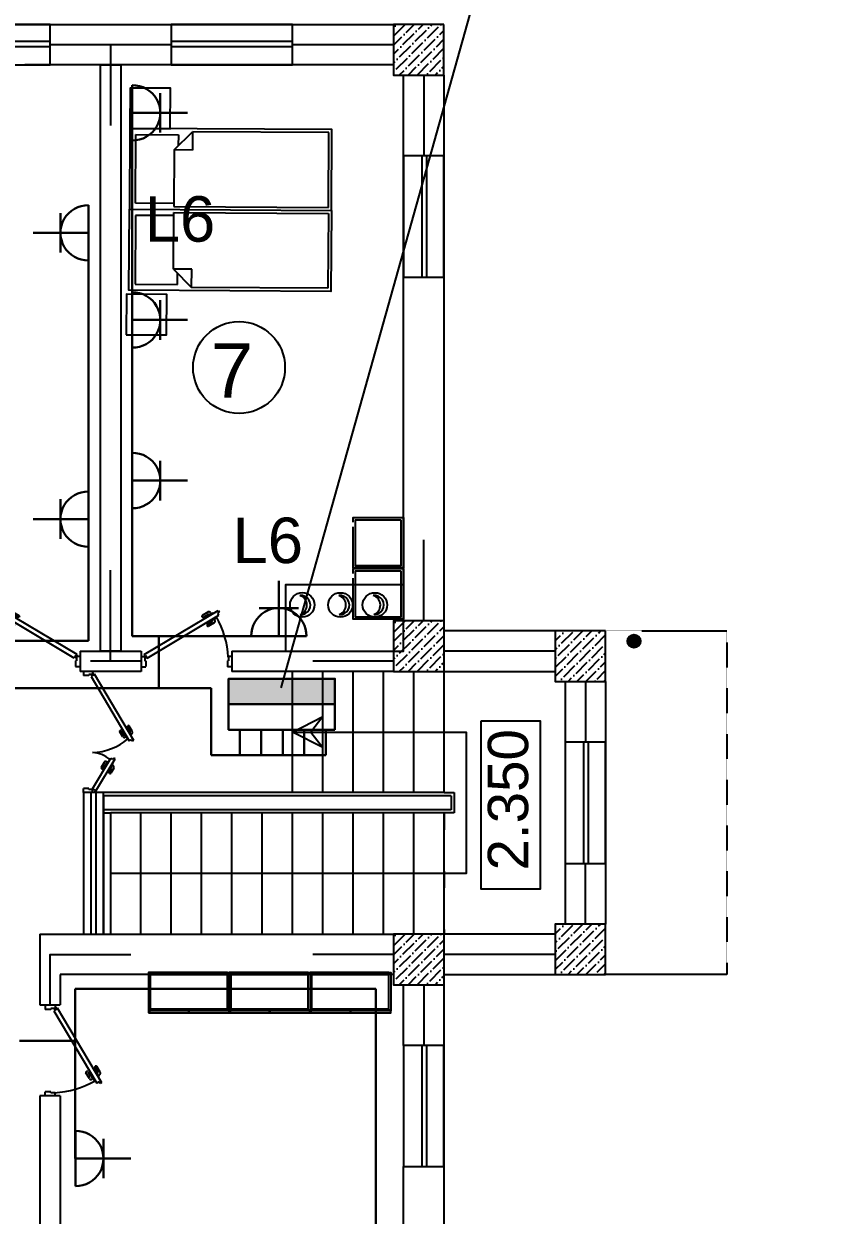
# Model space of a CAD drawing. Header units: millimetres. Extents: x 42452 to 2852333, y -419346 to 834876.
# Drawn here: x 2645267 to 2653259, y 455768 to 467555 of the extents above; entities that cross this region are included whole.
import ezdxf
from ezdxf import colors
from ezdxf.entities.mleader import LeaderData, LeaderLine
from ezdxf.math import Vec2, Vec3

# ---------------------------------------------------------------- set-up
doc = ezdxf.new("R2010")
doc.units = ezdxf.units.MM
for name, pattern in [('( Hidden )', [0.275, 0.15, -0.125]), ('006_PP_0101_AS_101_00$0$006_PP_0101_AS_102_00$0$006_PP_GRID_0101$0$006_TD-D_0101_AS_N101_00$0$TEČKOVANБX2', [0.05, 0, -0.05]), ('DASHDOT', [1, 0.5, -0.25, 0, -0.25])]:
    doc.linetypes.add(name, pattern=pattern)
doc.layers.add('0_Ном._пера__9', color=253, linetype='Continuous', lineweight=18, true_color=0xaaaaaa)
for name, color, linetype, lineweight in [('memar', 7, 'Continuous', 25), ('ДВЕРИ', 7, 'Continuous', 5), ('надписи', 5, 'Continuous', 30), ('Розетки10А', 94, 'Continuous', 30), ('Соедин_роз', 94, 'Continuous', 30), ('Шит', 1, 'Continuous', 30)]:
    doc.layers.add(name, color=color, linetype=linetype, lineweight=lineweight)
doc.styles.add('Arial', font='arial.ttf', dxfattribs={"height": 200})
doc.styles.add('GENERATED_STYLE_1', font='times.ttf')
doc.styles.get("Standard").update_dxf_attribs({"font": 'arial.ttf'})
doc.styles.add('СГЕНЕРИР_СТИЛЬ_1', font='arial.ttf')

# ---------------------------------------------------------------- blocks, each defined once
blk = doc.blocks.new('qapi 700')
at = {"layer": 'ДВЕРИ', "color": 251, "lineweight": 25, "true_color": 0x636466}
for p, q in [((1281620, 90086), (1281659, 90086)), ((1281651, 89997), (1281651, 90034)), ((1281651, 90034), (1281659, 90034)), ((1281659, 90034), (1281659, 90086)), ((1282368, 90010), (1281735, 89633)), ((1282382, 89987), (1282368, 90010)), ((1282420, 90086), (1282380, 90086)), ((1282380, 90034), (1282380, 90085)), ((1282388, 90034), (1282380, 90034)), ((1282388, 89997), (1282388, 90034)), ((1281620, 89997), (1281651, 89997)), ((1282395, 89980), (1281741, 89591)), ((1282388, 89991), (1282382, 89987)), ((1282420, 89997), (1282388, 89997)), ((1282420, 89997), (1282388, 89997)), ((1282395, 89980), (1282388, 89991)), ((1281775, 89698), (1281826, 89728)), ((1281835, 89712), (1281794, 89687)), ((1281836, 89725), (1281838, 89722)), ((1281733, 89605), (1281747, 89613)), ((1281741, 89591), (1281733, 89605)), ((1281747, 89613), (1281735, 89633)), ((1281812, 89685), (1281762, 89656)), ((1281762, 89656), (1281765, 89651)), ((1281776, 89665), (1281770, 89676)), ((1281785, 89617), (1281787, 89613)), ((1281787, 89613), (1281837, 89642)), ((1281792, 89676), (1281793, 89674)), ((1281802, 89622), (1281809, 89609)), ((1281814, 89681), (1281812, 89685)), ((1281820, 89629), (1281818, 89631)), ((1281872, 89650), (1281831, 89626)), ((1281831, 89604), (1281881, 89634)), ((1281837, 89642), (1281835, 89646)), ((1281884, 89645), (1281883, 89647))]:
    blk.add_line(p, q, dxfattribs=at)
for centre, radius, start, end in [((1282471, 90052), 821, 183.4077, 209.5706), ((1281783, 89684), 15.9, 120.7133, 210.7133), ((1281830, 89721), 7.94, 30.7133, 120.7133), ((1281831, 89718), 7.94, 300.7133, 30.7133), ((1281798, 89680), 7.94, 120.7133, 210.7133), ((1281823, 89617), 15.9, 210.7133, 300.7133), ((1281827, 89633), 7.94, 210.7133, 300.7133), ((1281876, 89643), 7.94, 30.7133, 120.7133), ((1281877, 89641), 7.94, 300.7133, 30.7133)]:
    blk.add_arc(centre, radius, start, end, dxfattribs=at)
blk = doc.blocks.new('ПГ')
at = {"layer": 'Шит'}
blk.add_hatch(color=256, dxfattribs=at).paths.add_polyline_path([(-470, 228), (-470, 3), (470, 3), (470, 228)])
blk.add_line((470, 228), (-470, 228), dxfattribs=at)
blk.add_lwpolyline([(-470, 452), (-470, 3), (470, 3), (470, 452)], close=True, dxfattribs=at)
blk = doc.blocks.new('розетки10А')
at = {"layer": 'Розетки10А'}
for p, q in [((0, 0), (0, 650)), ((-233, 330), (233, 330)), ((-325, 0), (325, 0))]:
    blk.add_line(p, q, dxfattribs=at)
blk.add_arc((0, 5), 325, 359.0604, 180.9396, dxfattribs=at)

msp = doc.modelspace()

# ---------------------------------------------------------------- hatches: boundary and pattern name
at = {"layer": 'memar', "lineweight": 25}
h = msp.add_hatch(dxfattribs=at)
h.set_pattern_fill('ANSI36', color=256, scale=500)
h.set_pattern_definition([(45, (878887.99, 2923948.07), (33.1456304, 121.533978), [156.25, -31.25, 0, -31.25])])
h.paths.add_polyline_path([(2648926.13986, 467547.98999), (2648926.13986, 467047.98999), (2649426.13986, 467047.98999), (2649426.13986, 467547.98999)])
h = msp.add_hatch(dxfattribs=at)
h.set_pattern_fill('ANSI36', color=256, scale=500)
h.set_pattern_definition([(45, (878887.81, 2918048.065), (33.1456304, 121.533978), [156.25, -31.25, 0, -31.25])])
h.paths.add_polyline_path([(2648926.31616, 461647.9843), (2648926.31616, 461147.9843), (2649426.31616, 461147.9843), (2649426.31616, 461647.9843)])
h = msp.add_hatch(dxfattribs=at)
h.set_pattern_fill('ANSI36', color=256, scale=500)
h.set_pattern_definition([(45, (877287.62, 2917948.065), (33.1456304, 121.533978), [156.25, -31.25, 0, -31.25])])
h.paths.add_polyline_path([(2650526.51109, 461547.9843), (2650526.51109, 461047.9843), (2651026.51109, 461047.9843), (2651026.51109, 461547.9843)])
at = {"layer": 'memar', "linetype": 'Continuous', "lineweight": 25, "true_color": 0x000000}
h = msp.add_hatch(dxfattribs=at)
h.set_pattern_fill('ЖЕЛЕЗОБЕТОН', color=18, style=0, pattern_type=2)
h.set_pattern_definition([(45, (3240835.18, 1999798.15), (-183.847756, 183.847756), []), (45, (3240743.26, 1999890.07), (-183.847756, 183.847756), [194.999993, -64.999998, 0, -64.999998])])
h.paths.add_polyline_path([(2651026.51109, 461547.9843), (2651026.51109, 461047.9843), (2651026.31616, 461047.9843), (2651026.31616, 461547.78938)])
at = {"layer": 'memar', "lineweight": 25}
h = msp.add_hatch(color=256, dxfattribs=at)
h.dxf.hatch_style = 1
h.paths.add_polyline_path([(2651241.27352, 461446.97977, -1), (2651372.8265, 461446.97977, -1)])
h = msp.add_hatch(dxfattribs=at)
h.set_pattern_fill('ANSI36', color=256, scale=500)
h.set_pattern_definition([(45, (877287.81, 2915048.065), (33.1456304, 121.533978), [156.25, -31.25, 0, -31.25])])
h.paths.add_polyline_path([(2650526.31616, 458647.9843), (2650526.31616, 458147.9843), (2651026.31616, 458147.9843), (2651026.31616, 458647.9843)])
h = msp.add_hatch(dxfattribs=at)
h.set_pattern_fill('ANSI36', color=256, scale=500)
h.set_pattern_definition([(45, (878887.81, 2914948.065), (33.1456304, 121.533978), [156.25, -31.25, 0, -31.25])])
h.paths.add_polyline_path([(2648926.31616, 458547.9843), (2648926.31616, 458047.9843), (2649426.31616, 458047.9843), (2649426.31616, 458547.9843)])

# ---------------------------------------------------------------- linework, layer by layer
at = {"color": 0, "lineweight": 25}
for points in [[(2648526.13986, 462622.85019), (2648526.13986, 462670.92049), (2649026.13986, 462670.92049), (2649026.13986, 462170.92049), (2648526.13986, 462170.92049), (2648526.13986, 462576.53524)], [(2648526.13986, 462117.85019), (2648526.13986, 462165.92049), (2649026.13986, 462165.92049), (2649026.13986, 461665.92049), (2648526.13986, 461665.92049), (2648526.13986, 462071.53524)]]:
    msp.add_lwpolyline(points, dxfattribs=at)
for points in [[(2649000.24103, 462646.84566), (2649000.24103, 462190.86433), (2648549.73321, 462190.86433), (2648549.73321, 462646.84566)], [(2649000.24103, 462141.84566), (2649000.24103, 461685.86433), (2648549.73321, 461685.86433), (2648549.73321, 462141.84566)]]:
    msp.add_lwpolyline(points, close=True, dxfattribs=at)
at = {"layer": '0_Ном._пера__9', "linetype": 'Continuous', "lineweight": 25}
for p, q in [((2648316.90071, 466508.11073), (2646316.93532, 466519.87671)), ((2646372.58087, 465779.53653), (2646376.5813, 466459.52477)), ((2646376.5813, 466459.52477), (2646796.57403, 466457.05391)), ((2646755.69227, 466307.29183), (2646936.7481, 466486.22977)), ((2646796.57403, 466457.05391), (2646795.9269, 466347.05581)), ((2646936.7481, 466486.22977), (2646935.68916, 466306.23289)), ((2648286.72474, 466478.28773), (2646936.7481, 466486.22977)), ((2648282.37132, 465738.30054), (2648286.72474, 466478.28773)), ((2648312.19431, 465708.12457), (2648316.90071, 466508.11073)), ((2646755.69227, 466307.29183), (2646752.3978, 465747.30152)), ((2646935.68916, 466306.23289), (2646755.69227, 466307.29183)), ((2646752.57429, 465777.301), (2646372.58087, 465779.53653)), ((2646752.3978, 465747.30152), (2648282.37132, 465738.30054)), ((2646371.87491, 465659.53861), (2646367.87447, 464979.55038)), ((2646751.86833, 465657.30307), (2646371.87491, 465659.53861)), ((2646748.75035, 465127.31225), (2646752.04482, 465687.30255)), ((2646752.04482, 465687.30255), (2648282.01834, 465678.30158)), ((2648282.01834, 465678.30158), (2648277.66493, 464938.31438)), ((2648312.19431, 465708.12457), (2648307.48792, 464908.13841)), ((2646928.74723, 465126.25331), (2646748.75035, 465127.31225)), ((2646748.75035, 465127.31225), (2646927.68829, 464946.25642)), ((2646927.68829, 464946.25642), (2646928.74723, 465126.25331)), ((2646787.8672, 464977.07952), (2646788.51433, 465087.07762)), ((2648307.48792, 464908.13841), (2646307.52253, 464919.9044)), ((2646367.87447, 464979.55038), (2646787.8672, 464977.07952)), ((2648277.66493, 464938.31438), (2646927.68829, 464946.25642))]:
    msp.add_line(p, q, dxfattribs=at)
for points in [[(2646316.93532, 466519.87671), (2646716.92839, 466517.52351), (2646719.28159, 466917.51659), (2646319.28851, 466919.86979)], [(2646312.22892, 465719.89055), (2648312.19431, 465708.12457), (2648316.90071, 466508.11073), (2646316.93532, 466519.87671)], [(2646312.22892, 465719.89055), (2648312.19431, 465708.12457), (2648307.48792, 464908.13841), (2646307.52253, 464919.9044)], [(2646279.22457, 464478.56326), (2646679.21765, 464476.21006), (2646681.57085, 464876.20314), (2646281.57777, 464878.55634)]]:
    msp.add_lwpolyline(points, close=True, dxfattribs=at)
at = {"layer": '0_Ном._пера__9', "linetype": 'Continuous', "lineweight": 25, "flags": 128}
for points in [[(2646519.36449, 458167.9843), (2646500.36449, 458167.9843), (2646500.36449, 457787.9843), (2646519.36449, 457787.9843)], [(2647281.36449, 458167.9843), (2646519.36449, 458167.9843), (2646519.36449, 458155.9843), (2647281.36449, 458155.9843)], [(2647281.36449, 458167.9843), (2647300.36449, 458167.9843), (2647300.36449, 457787.9843), (2647281.36449, 457787.9843)], [(2647319.36449, 458167.9843), (2647300.36449, 458167.9843), (2647300.36449, 457787.9843), (2647319.36449, 457787.9843)], [(2648081.36449, 458167.9843), (2647319.36449, 458167.9843), (2647319.36449, 458155.9843), (2648081.36449, 458155.9843)], [(2648081.36449, 458167.9843), (2648100.36449, 458167.9843), (2648100.36449, 457787.9843), (2648081.36449, 457787.9843)], [(2648119.36449, 458167.9843), (2648100.36449, 458167.9843), (2648100.36449, 457787.9843), (2648119.36449, 457787.9843)], [(2648881.36449, 458167.9843), (2648119.36449, 458167.9843), (2648119.36449, 458155.9843), (2648881.36449, 458155.9843)], [(2648881.36449, 458167.9843), (2648900.36449, 458167.9843), (2648900.36449, 457787.9843), (2648881.36449, 457787.9843)], [(2647281.36449, 458155.9843), (2646519.36449, 458155.9843), (2646519.36449, 458147.9843), (2647281.36449, 458147.9843)], [(2648081.36449, 458155.9843), (2647319.36449, 458155.9843), (2647319.36449, 458147.9843), (2648081.36449, 458147.9843)], [(2648881.36449, 458155.9843), (2648119.36449, 458155.9843), (2648119.36449, 458147.9843), (2648881.36449, 458147.9843)], [(2646501.36703, 457768.9843), (2646899.36449, 457768.9843), (2646899.36449, 457787.9843), (2646501.36703, 457787.9843)], [(2646519.36449, 457805.9843), (2647281.36449, 457805.9843), (2647281.36449, 457787.9843), (2646519.36449, 457787.9843)], [(2647281.36449, 457805.9843), (2646519.36449, 457805.9843), (2646519.36449, 457797.9843), (2647281.36449, 457797.9843)], [(2646901.36195, 457768.9843), (2647299.36195, 457768.9843), (2647299.36195, 457787.9843), (2646901.36195, 457787.9843)], [(2647301.36703, 457768.9843), (2647699.36449, 457768.9843), (2647699.36449, 457787.9843), (2647301.36703, 457787.9843)], [(2647319.36449, 457805.9843), (2648081.36449, 457805.9843), (2648081.36449, 457787.9843), (2647319.36449, 457787.9843)], [(2648081.36449, 457805.9843), (2647319.36449, 457805.9843), (2647319.36449, 457797.9843), (2648081.36449, 457797.9843)], [(2647701.36195, 457768.9843), (2648099.36195, 457768.9843), (2648099.36195, 457787.9843), (2647701.36195, 457787.9843)], [(2648101.36703, 457768.9843), (2648499.36449, 457768.9843), (2648499.36449, 457787.9843), (2648101.36703, 457787.9843)], [(2648119.36449, 457805.9843), (2648881.36449, 457805.9843), (2648881.36449, 457787.9843), (2648119.36449, 457787.9843)], [(2648881.36449, 457805.9843), (2648119.36449, 457805.9843), (2648119.36449, 457797.9843), (2648881.36449, 457797.9843)], [(2648501.36195, 457768.9843), (2648899.36195, 457768.9843), (2648899.36195, 457787.9843), (2648501.36195, 457787.9843)]]:
    msp.add_lwpolyline(points, close=True, dxfattribs=at)
at = {"layer": 'memar', "lineweight": 25}
for p, q in [((2646726.31616, 467347.98999), (2645526.13986, 467347.98999)), ((2646126.22801, 467347.98999), (2646126.22801, 466547.98999)), ((2648926.13986, 467347.98999), (2647926.31616, 467347.98999)), ((2649226.31616, 467047.98999), (2649226.13986, 466247.57456)), ((2649226.31616, 461647.9843), (2649226.31616, 462447.9843)), ((2646426.85098, 461247.9843), (2645925.42874, 461247.9843)), ((2650526.51109, 461347.9843), (2649426.31616, 461347.9843)), ((2650826.51109, 461047.9843), (2650826.51109, 460447.9843)), ((2650826.51109, 458647.9843), (2650826.51109, 459247.9843)), ((2648926.31616, 458347.9843), (2648126.31616, 458347.9843)), ((2650526.31616, 458347.9843), (2649426.31616, 458347.9843)), ((2649226.31616, 458047.9843), (2649226.13986, 457447.90816))]:
    msp.add_line(p, q, dxfattribs=at)
at = {"layer": 'memar', "color": 7, "linetype": '( Hidden )', "lineweight": 25}
for p, q in [((2651026.13986, 461547.9843), (2652226.13986, 461547.9843)), ((2652226.13986, 461547.9843), (2652226.13986, 458147.9843)), ((2649126.51109, 458547.9843), (2649126.51109, 458847.9843)), ((2648925.96356, 458147.9843), (2646979.3499, 458147.9843)), ((2652226.13986, 458147.9843), (2651026.13986, 458147.9843))]:
    msp.add_line(p, q, dxfattribs=at)
at = {"layer": 'memar', "color": 251, "lineweight": 25, "true_color": 0x636466}
for p, q in [((2645856.51109, 461147.9843), (2645856.51109, 461108.0878)), ((2645945.62142, 461116.0671), (2645908.62129, 461116.0671)), ((2645908.62129, 461116.0671), (2645908.62129, 461108.0878)), ((2645945.62142, 461147.9843), (2645945.62142, 461116.0671)), ((2645945.62142, 461147.9843), (2645945.62142, 461116.0671)), ((2645963.03575, 461123.68044), (2645951.23816, 461116.67184)), ((2645951.23816, 461116.67184), (2645955.31353, 461109.81177)), ((2645963.03575, 461123.68044), (2646353.52867, 460466.36371)), ((2645908.62129, 461108.0878), (2645857.07722, 461108.0878)), ((2645955.31353, 461109.81177), (2645932.81075, 461096.44353)), ((2645932.81075, 461096.44353), (2646311.07418, 460459.70523)), ((2646246.24781, 460500.29261), (2646216.11017, 460551.02337)), ((2646218.89488, 460561.95881), (2646221.6132, 460563.57368)), ((2646232.54864, 460560.78898), (2646256.99989, 460519.63014)), ((2646263.45144, 460539.79397), (2646258.76867, 460537.01208)), ((2646258.76867, 460537.01208), (2646288.46427, 460487.0254)), ((2646294.27607, 460597.45941), (2646318.72731, 460556.30057)), ((2646299.77909, 460610.00972), (2646297.06077, 460608.39485)), ((2646301.97787, 460562.68138), (2646297.93366, 460560.27884)), ((2646331.67347, 460512.69471), (2646301.97787, 460562.68138)), ((2646340.85217, 460556.49426), (2646310.71453, 460607.22502)), ((2646315.94261, 460545.36513), (2646313.22429, 460543.75026)), ((2646322.98604, 460527.31827), (2646335.28276, 460534.62338)), ((2646267.93533, 460516.84543), (2646270.01509, 460518.08095)), ((2646279.77685, 460501.64896), (2646268.11869, 460494.7232)), ((2646288.46427, 460487.0254), (2646293.18276, 460489.82851)), ((2646331.65536, 460471.93177), (2646311.07709, 460459.70695)), ((2646327.62926, 460510.29216), (2646331.67347, 460512.69471)), ((2646339.80603, 460458.21158), (2646331.65536, 460471.93177)), ((2646353.52828, 460466.36348), (2646339.80603, 460458.21158)), ((2646155.8069, 460289.67591), (2646147.65623, 460275.95572)), ((2646169.52915, 460281.52401), (2646155.8069, 460289.67591)), ((2645946.94154, 459986.50871), (2646127.07505, 460288.18226)), ((2645977.16654, 459959.2718), (2646169.52954, 460281.52378)), ((2646062.24868, 460247.59488), (2646032.11104, 460196.86412)), ((2646034.89575, 460185.92868), (2646037.61407, 460184.31381)), ((2646048.54951, 460187.09851), (2646073.00076, 460228.25735)), ((2646074.76954, 460210.87541), (2646104.46514, 460260.86209)), ((2646079.45231, 460208.09352), (2646074.76954, 460210.87541)), ((2646083.9362, 460231.04206), (2646086.01596, 460229.80654)), ((2646095.77772, 460246.23853), (2646084.11956, 460253.16429)), ((2646104.46514, 460260.86209), (2646109.18363, 460258.05897)), ((2646110.27694, 460150.42808), (2646134.72818, 460191.58692)), ((2646117.97874, 460185.20611), (2646113.93453, 460187.60865)), ((2646147.67434, 460235.19278), (2646117.97874, 460185.20611)), ((2646156.85304, 460191.39323), (2646126.7154, 460140.66247)), ((2646147.65623, 460275.95572), (2646127.07796, 460288.18054)), ((2646131.94348, 460202.52236), (2646129.22516, 460204.13723)), ((2646138.98691, 460220.56922), (2646151.28363, 460213.26411)), ((2646143.63013, 460237.59533), (2646147.67434, 460235.19278)), ((2646115.77996, 460137.87777), (2646113.06164, 460139.49264)), ((2645856.51109, 459947.9843), (2645856.51109, 459987.88079)), ((2645908.62129, 459987.88079), (2645857.07722, 459987.88079)), ((2645908.62129, 459979.90149), (2645908.62129, 459987.88079)), ((2645945.62142, 459979.90149), (2645908.62129, 459979.90149)), ((2645945.62142, 459947.9843), (2645945.62142, 459979.90149)), ((2645945.62142, 459947.9843), (2645945.62142, 459979.90149)), ((2645969.44432, 459973.14047), (2645946.94154, 459986.50871)), ((2645965.36895, 459966.2804), (2645969.44432, 459973.14047)), ((2645977.16654, 459959.2718), (2645965.36895, 459966.2804))]:
    msp.add_line(p, q, dxfattribs=at)
at = {"layer": 'memar', "color": 7, "linetype": 'Continuous', "lineweight": 25}
for p, q in [((2647926.51109, 459947.9843), (2647926.51109, 461147.9843)), ((2648226.51109, 459947.9843), (2648226.51109, 461147.9843)), ((2648526.51109, 459947.9843), (2648526.51109, 461147.9843)), ((2648826.51109, 459947.9843), (2648826.51109, 461147.9843)), ((2649126.51109, 459947.9843), (2649126.51109, 461147.9843)), ((2649426.51109, 459947.9843), (2649426.51109, 461147.9843)), ((2649426.51109, 459947.9843), (2646026.51109, 459947.9843)), ((2649426.51109, 459947.9843), (2649526.51109, 459947.9843)), ((2649526.51109, 459947.9843), (2649526.51109, 459747.9843)), ((2649496.51109, 459917.9843), (2646056.51109, 459917.9843)), ((2646056.51109, 459917.9843), (2646056.51109, 458547.9843)), ((2649496.51109, 459917.9843), (2649496.51109, 459777.9843)), ((2649496.51109, 459777.9843), (2646056.51109, 459777.9843)), ((2646056.51109, 459747.9843), (2646126.51109, 459747.9843)), ((2646126.51109, 458547.9843), (2646126.51109, 459747.9843)), ((2649426.51109, 459747.9843), (2646126.51109, 459747.9843)), ((2646426.51109, 458547.9843), (2646426.51109, 459747.9843)), ((2646726.51109, 458547.9843), (2646726.51109, 459747.9843)), ((2647026.51109, 458547.9843), (2647026.51109, 459747.9843)), ((2647326.51109, 458547.9843), (2647326.51109, 459747.9843)), ((2647626.51109, 458547.9843), (2647626.51109, 459747.9843)), ((2647926.51109, 458547.9843), (2647926.51109, 459747.9843)), ((2648226.51109, 458547.9843), (2648226.51109, 459747.9843)), ((2648526.51109, 458547.9843), (2648526.51109, 459747.9843)), ((2648826.51109, 458547.9843), (2648826.51109, 459747.9843)), ((2649126.51109, 458547.9843), (2649126.51109, 459747.9843)), ((2649426.51109, 458547.9843), (2649426.51109, 459747.9843)), ((2649526.51109, 459747.9843), (2649426.51109, 459747.9843))]:
    msp.add_line(p, q, dxfattribs=at)
at = {"layer": 'memar', "color": 0, "lineweight": 25}
msp.add_line((2646056.70587, 459947.9843), (2645856.51109, 459947.9843), dxfattribs=at)
at = {"layer": 'memar', "color": 7, "linetype": '006_PP_0101_AS_101_00$0$006_PP_0101_AS_102_00$0$006_PP_GRID_0101$0$006_TD-D_0101_AS_N101_00$0$TEČKOVANБX2', "lineweight": 25}
for p, q in [((2646126.51109, 458547.9843), (2646126.51109, 459747.9843)), ((2646426.51109, 458547.9843), (2646426.51109, 459747.9843)), ((2646726.51109, 458547.9843), (2646726.51109, 459747.9843)), ((2647026.51109, 458547.9843), (2647026.51109, 459747.9843)), ((2647326.51109, 458547.9843), (2647326.51109, 459747.9843)), ((2647626.51109, 458547.9843), (2647626.51109, 459747.9843)), ((2647926.51109, 458547.9843), (2647926.51109, 459747.9843)), ((2648226.51109, 458547.9843), (2648226.51109, 459747.9843)), ((2648526.51109, 458547.9843), (2648526.51109, 459447.9843)), ((2648826.51109, 458547.9843), (2648826.51109, 459147.9843))]:
    msp.add_line(p, q, dxfattribs=at)
at = {"layer": 'memar', "color": 7, "linetype": 'DASHDOT', "lineweight": 25}
msp.add_line((2649426.51109, 459747.9843), (2649426.51109, 458547.9843), dxfattribs=at)
at = {"layer": 'memar', "color": 0, "lineweight": 25}
for points in [[(2607526.13986, 467547.98999), (2648926.13986, 467547.98999)], [(2648926.13986, 467147.98999), (2645275.96356, 467147.98999)], [(2649026.13986, 461647.9843), (2649026.13986, 467047.98999)], [(2649426.13986, 467047.98999), (2649426.13986, 461647.9843)], [(2650526.51109, 461547.9843), (2649426.33479, 461547.9843)], [(2645825.42874, 461347.9843), (2646426.85098, 461347.9843)], [(2645825.42874, 461347.9843), (2645825.42874, 461147.9843)], [(2646426.85098, 461347.9843), (2646426.85098, 461147.9843)], [(2647326.85098, 461347.9843), (2648926.31616, 461347.9843), (2648926.31616, 461147.9843), (2647326.85098, 461147.9843)], [(2647326.85098, 461347.9843), (2647326.85098, 461147.9843)], [(2646426.85098, 461147.9843), (2645825.42874, 461147.9843)], [(2649426.13986, 461147.9843), (2650526.51109, 461147.9843)], [(2650626.51109, 461047.9843), (2650626.51109, 458647.9843)], [(2651026.51109, 461047.9843), (2651026.51109, 458647.9843)], [(2645856.51109, 459947.9843), (2645856.51109, 458547.9843), (2646056.51109, 458547.9843), (2646056.51109, 459947.9843)], [(2645426.14, 458547.9843), (2645426.14, 457848.14193)], [(2645426.14, 458547.9843), (2648926.31616, 458547.9843)], [(2650526.51109, 458547.9843), (2649426.13986, 458547.9843)], [(2645626.14, 458147.9843), (2645626.14, 457848.14193)], [(2648926.13986, 458147.9843), (2645626.14, 458147.9843)], [(2649426.51109, 458147.9843), (2650526.13986, 458147.9843)], [(2649026.14, 457447.90816), (2649026.14, 458047.9843)], [(2649426.14, 458047.9843), (2649426.14, 452147.9843)], [(2645426.14, 457848.14193), (2645626.14, 457848.14193)], [(2645426.14, 456948.14194), (2645426.14, 451748.14193)], [(2645626.14, 456948.14194), (2645426.14, 456948.14194)], [(2645626.14, 456948.14194), (2645626.14, 451748.14193)], [(2649026.14, 454647.90816), (2649026.14, 456247.90816)]]:
    msp.add_lwpolyline(points, dxfattribs=at)
for points in [[(2645526.13986, 467547.98999), (2644326.13986, 467547.98999), (2644326.13986, 467147.98999), (2645526.13986, 467147.98999)], [(2647926.31616, 467547.98999), (2646726.31616, 467547.98999), (2646726.31616, 467147.98999), (2647926.31616, 467147.98999)], [(2646226.13986, 461347.9843), (2646026.13986, 461347.9843), (2646026.13986, 467147.98999), (2646226.13986, 467147.98999)], [(2649426.13986, 465047.57456), (2649426.13986, 466247.57456), (2649026.13986, 466247.57456), (2649026.13986, 465047.57456)], [(2651026.51109, 459247.9843), (2651026.51109, 460447.9843), (2650626.51109, 460447.9843), (2650626.51109, 459247.9843)], [(2649426.13986, 456247.90816), (2649426.13986, 457447.90816), (2649026.13986, 457447.90816), (2649026.13986, 456247.90816)]]:
    msp.add_lwpolyline(points, close=True, dxfattribs=at)
at = {"layer": 'memar', "color": 3, "lineweight": 25}
for points in [[(2649426.13986, 467547.98999), (2648926.13986, 467547.98999), (2648926.13986, 467047.98999), (2649426.13986, 467047.98999)], [(2649426.31616, 461647.9843), (2648926.31616, 461647.9843), (2648926.31616, 461147.9843), (2649426.31616, 461147.9843)], [(2651026.51109, 461547.9843), (2650526.51109, 461547.9843), (2650526.51109, 461047.9843), (2651026.51109, 461047.9843)], [(2651026.31616, 458647.9843), (2650526.31616, 458647.9843), (2650526.31616, 458147.9843), (2651026.31616, 458147.9843)], [(2649426.31616, 458547.9843), (2648926.31616, 458547.9843), (2648926.31616, 458047.9843), (2649426.31616, 458047.9843)]]:
    msp.add_lwpolyline(points, close=True, dxfattribs=at)
at = {"layer": 'memar', "color": 146, "lineweight": 25, "true_color": 0x105689}
for points in [[(2644326.13986, 467379.12739), (2644326.13986, 467329.12739), (2645526.13986, 467329.12739), (2645526.13986, 467379.12739)], [(2646726.31616, 467379.12739), (2646726.31616, 467329.12739), (2647926.31616, 467329.12739), (2647926.31616, 467379.12739)], [(2649257.27726, 466247.57456), (2649207.27726, 466247.57456), (2649207.27726, 465047.57456), (2649257.27726, 465047.57456)], [(2650857.64849, 460447.9843), (2650807.64849, 460447.9843), (2650807.64849, 459247.9843), (2650857.64849, 459247.9843)], [(2645931.51109, 458547.9843), (2645981.51109, 458547.9843), (2645981.51109, 459947.9843), (2645931.51109, 459947.9843)], [(2649257.27726, 457447.90816), (2649207.27726, 457447.90816), (2649207.27726, 456247.90816), (2649257.27726, 456247.90816)]]:
    msp.add_lwpolyline(points, close=True, dxfattribs=at)
at = {"layer": 'memar', "lineweight": 25}
for points in [[(2646126.13986, 461247.9843), (2646126.13986, 462147.9843)], [(2648926.31616, 461247.9843), (2648126.31616, 461247.9843)], [(2645526.14, 457848.14193), (2645526.14, 458347.9843), (2646326.14, 458347.9843)]]:
    msp.add_lwpolyline(points, dxfattribs=at)
at = {"layer": 'memar', "color": 7, "lineweight": 25}
msp.add_lwpolyline([(2649026.51109, 462003.73467), (2647856.81253, 462003.73467), (2647856.81253, 461347.9843), (2649026.51109, 461347.9843)], close=True, dxfattribs=at)
at = {"layer": 'memar', "color": 7, "linetype": 'Continuous', "lineweight": 25, "flags": 128}
for points in [[(2648109.54153, 460547.98446), (2648226.51109, 460395.49503), (2647926.51109, 460547.9843), (2648226.51109, 460700.47442)], [(2649792.10496, 460656.43958), (2649792.10496, 458997.5559), (2650381.93027, 458997.5559), (2650381.93027, 460656.43958)]]:
    msp.add_lwpolyline(points, close=True, dxfattribs=at)
msp.add_lwpolyline([(2647926.51109, 460547.9847), (2649644.17785, 460547.9847), (2649644.17785, 459147.9843), (2646126.51109, 459147.9843)], dxfattribs=at)
at = {"layer": 'memar', "color": 0, "lineweight": 25}
msp.add_circle((2647396.97736, 464154.19379), 454.87332, dxfattribs=at)
at = {"layer": 'memar', "color": 5, "lineweight": 25}
for centre in [(2648023.42578, 461806.08606), (2648400.181, 461805.61816), (2648741.82535, 461805.61816)]:
    msp.add_circle(centre, 121.12684, dxfattribs=at)
at = {"layer": 'memar', "lineweight": 25}
msp.add_circle((2651307.05001, 461446.97977), 65.77649, dxfattribs=at)
at = {"layer": 'memar', "color": 7, "lineweight": 25}
for centre, radius, start, end in [((2648008.41338, 461804.43127), 95.11664, 266.506197032, 95.658240359), ((2647969.70516, 461803.70005), 99.79204, 289.256848125, 72.907589287), ((2648394.11594, 461804.43127), 95.11664, 266.506197032, 95.658240359), ((2648355.40771, 461803.70005), 99.79204, 289.256848125, 72.907589287), ((2648735.76029, 461804.43127), 95.11664, 266.506197032, 95.658240359), ((2648697.05206, 461803.70005), 99.79204, 289.256848125, 72.907589287)]:
    msp.add_arc(centre, radius, start, end, dxfattribs=at)
at = {"layer": 'memar', "color": 251, "lineweight": 25, "true_color": 0x636466}
for centre, radius, start, end in [((2646222.97025, 460555.09874), 7.9793, 120.713292229, 210.713292229), ((2646225.68857, 460556.71361), 7.9793, 30.713292229, 120.713292229), ((2646301.13614, 460601.53478), 7.9793, 120.713292229, 210.713292229), ((2646303.85446, 460603.14965), 7.9793, 30.713292229, 120.713292229), ((2646311.86724, 460552.2252), 7.9793, 300.713292229, 30.713292229), ((2646327.13203, 460548.34353), 15.9586, 300.713292229, 30.713292229), ((2645921.05876, 460926.37031), 582.83404, 272.415359884, 310.289905428), ((2646259.96796, 460508.44335), 15.9586, 210.713292229, 300.713292229), ((2646263.85996, 460523.7055), 7.9793, 210.713292229, 300.713292229), ((2645933.47776, 460056.15979), 288.15029, 49.710094572, 87.584640116), ((2646038.97112, 460192.78875), 7.9793, 149.286707771, 239.286707771), ((2646041.68944, 460191.17388), 7.9793, 239.286707771, 329.286707771), ((2646075.96883, 460239.44414), 15.9586, 59.286707771, 149.286707771), ((2646079.86083, 460224.18199), 7.9793, 59.286707771, 149.286707771), ((2646127.86811, 460195.66229), 7.9793, 329.286707771, 59.286707771), ((2646143.1329, 460199.54396), 15.9586, 329.286707771, 59.286707771), ((2646117.13701, 460146.35271), 7.9793, 149.286707771, 239.286707771), ((2646119.85533, 460144.73784), 7.9793, 239.286707771, 329.286707771)]:
    msp.add_arc(centre, radius, start, end, dxfattribs=at)
at = {"layer": 'Соедин_роз', "lineweight": 30}
for p, q in [((2646340.53057, 461497.12438), (2646340.53057, 466884.56101)), ((2645906.54679, 461450.76323), (2645906.54679, 465697.36866)), ((2646340.53057, 461497.12438), (2648001.02055, 461497.12438)), ((2646603.77486, 460982.15818), (2646603.77486, 461497.12438)), ((2644935.96698, 461450.76323), (2645906.54679, 461450.76323)), ((2648750.09203, 458005.61527), (2645774.3159, 458005.61527)), ((2645774.3159, 458005.61527), (2645774.3159, 456328.50433)), ((2648750.09203, 452118.25229), (2648750.09203, 458005.61527)), ((2645774.3159, 457492.15496), (2645223.4691, 457492.15496))]:
    msp.add_line(p, q, dxfattribs=at)
at = {"layer": 'Соедин_роз'}
for p, q in [((2635222.9173, 460982.15818), (2647119.72503, 460982.15818)), ((2647119.72503, 460982.15818), (2647119.72503, 460318.48349)), ((2647404.97715, 460318.48349), (2647404.97715, 460571.00448)), ((2647617.76275, 460318.48349), (2647617.76275, 460571.00448)), ((2647830.54835, 460318.48349), (2647830.54835, 460571.00448)), ((2648043.33395, 460318.48349), (2648043.33395, 460571.00448)), ((2648256.11955, 460318.48349), (2648256.11955, 460571.00448)), ((2647119.72503, 460318.48349), (2648256.11955, 460318.48349))]:
    msp.add_line(p, q, dxfattribs=at)

# ---------------------------------------------------------------- block references
at = {"layer": 'memar', "lineweight": 25, "yscale": 1.121843277023546, "zscale": 1.121843277023546, "rotation": 180}
for p, xscale in [((1207149.0931, 562256.83125), -1.121843277023546), ((4085103.18662, 562256.83125), 1.121843277023546)]:
    msp.add_blockref('qapi 700', p, dxfattribs=dict(at, xscale=xscale))
at = {"layer": 'memar', "color": 0, "lineweight": 25, "xscale": 1.131557943531848, "yscale": 1.131557943531848, "zscale": 1.131557943531848, "rotation": 90.00000000000001}
msp.add_blockref('qapi 700', (2747414.38346, -993283.9471), dxfattribs=at)
at = {"layer": 'Розетки10А', "yscale": 0.8409392615834386, "zscale": 0.8409392615834386}
for p, xscale, rotation in [((2646340.53057, 466674.30787), -0.8409392615834386, 270), ((2645906.54679, 465487.11551), -0.8409392615834386, 90), ((2646340.53057, 464624.90491), -0.8409392615834386, 270), ((2646340.53057, 463035.77086), -0.8409392615834386, 270), ((2645906.54679, 462654.28597), -0.8409392615834386, 90), ((2645777.76434, 456328.47605), 0.8409392615834386, 270)]:
    msp.add_blockref('розетки10А', p, dxfattribs=dict(at, xscale=xscale, rotation=rotation))
at = {"layer": 'Розетки10А', "xscale": 0.8409392615834386, "yscale": 0.8409392615834386, "zscale": 0.8409392615834386}
msp.add_blockref('розетки10А', (2647790.76741, 461497.12438), dxfattribs=at)
at = {"layer": 'Шит', "xscale": 1.120968197858282, "yscale": 1.120968197858282, "zscale": 1.120968197858282, "rotation": 180}
msp.add_blockref('ПГ', (2647819.98865, 461077.73588), dxfattribs=at)

# ---------------------------------------------------------------- texts
at = {"layer": 'memar', "linetype": 'Continuous', "lineweight": 25, "insert": (2647537.3176, 464394.89242), "char_height": 540, "attachment_point": 3, "style": 'СГЕНЕРИР_СТИЛЬ_1'}
msp.add_mtext('{\\fArial|b0|i0|c238|p38;7}', dxfattribs=at)
at = {"layer": 'memar', "color": 7, "linetype": 'Continuous', "lineweight": 25, "insert": (2650062.42073, 459877.52434), "char_height": 400, "attachment_point": 5, "rotation": 90, "style": 'GENERATED_STYLE_1'}
msp.add_mtext('\\A1;\\pxqc;{\\fArial|b0|i0|c238|p34;2\\fArial|b0|i0|c204|p34;.\\fArial|b0|i0|c238|p34;35\\fArial|b0|i0|c204|p34;0}', dxfattribs=at)
at = {"layer": 'надписи', "color": 104, "insert": (2646462.91696, 465849.38422), "char_height": 450, "width": 541.4951903, "attachment_point": 1, "style": 'Arial'}
msp.add_mtext('{\\fArial|b0|i0|c238|p34;L6}', dxfattribs=at)
at = {"layer": 'надписи', "color": 104, "insert": (2648030.88377, 462669.29821), "char_height": 450, "width": 1112.5676673, "attachment_point": 3}
msp.add_mtext('{\\fArial|b0|i0|c238|p34;L6}', dxfattribs=at)

# ---------------------------------------------------------------- leaders
at = {"layer": 'Шит', "color": 0, "lineweight": -3}
ml = msp.add_multileader_mtext('Standard', dxfattribs=at)
ml.set_content('{\\fArial|b0|i0|c238|p34;\\C256; \\fArial|b0|i0|c204|p34;\\H0.5x;PQ3}')
ml.set_leader_properties()
ml.build(insert=Vec2(0, 0))
ml.multileader.update_dxf_attribs({"text_left_attachment_type": 6, "text_right_attachment_type": 6, "dogleg_length": 0.36, "arrow_head_size": 0.18})
ctx = ml.context
ctx.base_point, ctx.char_height, ctx.arrow_head_size, ctx.landing_gap_size, ctx.plane_origin = Vec3(2650291.01154, 469814.50583), 1000, 0.18, 0.09, Vec3(2631615.88907, 471855.59576)
ctx.left_attachment, ctx.right_attachment, ctx.text_align_type = 6, 6, 2
notes = []
notes.append((ctx, [(1, (1, 1, 0), (2650290.65154, 469814.50583), (1, 0), 0.36, [(0, [(2647815.75178, 460983.80712)], 0, [])])]))
ctx.mtext.insert, ctx.mtext.width, ctx.mtext.alignment, ctx.mtext.flow_direction = Vec3(2652045.19431, 470914.50583), 4215.9366736, 3, 5
for ctx, leaders in notes:
    for number, flags, end, landing, length, lines in leaders:
        leader = LeaderData()
        leader.index, (leader.has_last_leader_line, leader.has_dogleg_vector, leader.attachment_direction) = number, flags
        leader.last_leader_point, leader.dogleg_vector, leader.dogleg_length = Vec3(end), Vec3(landing), length
        for number, points, colour, breaks in lines:
            line = LeaderLine()
            line.index, line.vertices, line.color, line.breaks = number, Vec3.list(points), colors.encode_raw_color(colour), breaks
            leader.lines.append(line)
        ctx.leaders.append(leader)

doc.saveas('drawing.dxf')
